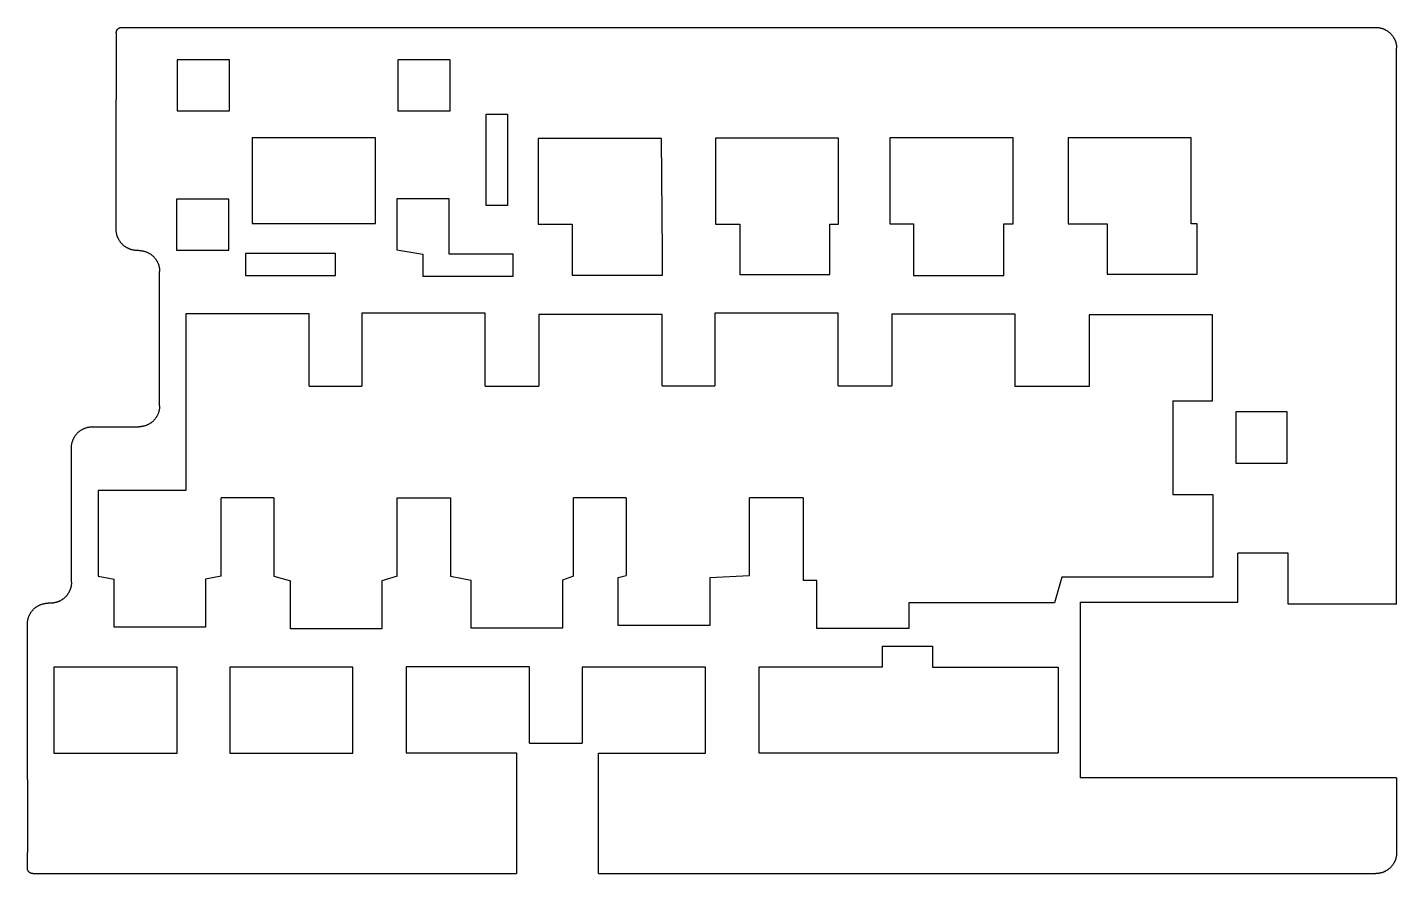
# Model space of a CAD drawing. Extents: x 4551 to 128536, y 2164 to 38154.
# Drawn here: x 70281 to 128536, y 2164 to 38149 of the extents above; entities that cross this region are included whole.
import ezdxf

# ---------------------------------------------------------------- set-up
doc = ezdxf.new("R2010")
doc.units = 0

msp = doc.modelspace()

# ---------------------------------------------------------------- linework, layer by layer
at = {"layer": 'Layer 1'}
for p, q in [((74060.8, 37913.7), (74061.088813, 37925.352977)), ((74060.8, 37913.7), (74060.8, 35088.7)), ((74061.088813, 37925.352977), (74061.949933, 37936.926863)), ((74061.949933, 37936.926863), (74063.375382, 37948.402396)), ((74063.375382, 37948.402396), (74065.357182, 37959.760314)), ((74065.357182, 37959.760314), (74067.887352, 37970.981357)), ((74067.887352, 37970.981357), (74070.957916, 37982.046261)), ((74070.957916, 37982.046261), (74074.560895, 37992.935765)), ((74074.560895, 37992.935765), (74078.68831, 38003.630607)), ((74078.68831, 38003.630607), (74083.332182, 38014.111525)), ((74083.332182, 38014.111525), (74088.484534, 38024.359258)), ((74088.484534, 38024.359258), (74094.137386, 38034.354543)), ((74094.137386, 38034.354543), (74100.28276, 38044.078119)), ((74100.28276, 38044.078119), (74106.912677, 38053.510724)), ((74106.912677, 38053.510724), (74114.01916, 38062.633096)), ((74114.01916, 38062.633096), (74121.594229, 38071.425973)), ((74121.594229, 38071.425973), (74129.629906, 38079.870094)), ((74129.629906, 38079.870094), (74138.074027, 38087.905771)), ((74138.074027, 38087.905771), (74146.866904, 38095.48084)), ((74146.866904, 38095.48084), (74155.989276, 38102.587323)), ((74155.989276, 38102.587323), (74165.421881, 38109.21724)), ((74165.421881, 38109.21724), (74175.145457, 38115.362614)), ((74175.145457, 38115.362614), (74185.140742, 38121.015466)), ((74185.140742, 38121.015466), (74195.388475, 38126.167818)), ((74195.388475, 38126.167818), (74205.869393, 38130.81169)), ((74205.869393, 38130.81169), (74216.564235, 38134.939105)), ((74216.564235, 38134.939105), (74227.453739, 38138.542084)), ((74227.453739, 38138.542084), (74238.518643, 38141.612648)), ((74238.518643, 38141.612648), (74249.739686, 38144.142818)), ((74249.739686, 38144.142818), (74261.097604, 38146.124618)), ((74261.097604, 38146.124618), (74272.573137, 38147.550067)), ((74272.573137, 38147.550067), (74284.147023, 38148.411187)), ((74284.147023, 38148.411187), (74295.8, 38148.7)), ((74295.8, 38148.7), (127646, 38148.7)), ((127646, 38148.7), (127668.099158, 38148.42592)), ((127668.099158, 38148.42592), (127690.13255, 38147.606197)), ((127690.13255, 38147.606197), (127712.091059, 38146.244609)), ((127712.091059, 38146.244609), (127733.965565, 38144.344933)), ((127733.965565, 38144.344933), (127755.74695, 38141.910946)), ((127755.74695, 38141.910946), (127777.426095, 38138.946424)), ((127777.426095, 38138.946424), (127798.993881, 38135.455145)), ((127798.993881, 38135.455145), (127820.441191, 38131.440887)), ((127820.441191, 38131.440887), (127841.758905, 38126.907425)), ((127841.758905, 38126.907425), (127862.937904, 38121.858537)), ((127862.937904, 38121.858537), (127883.96907, 38116.298001)), ((127883.96907, 38116.298001), (127904.843285, 38110.229593)), ((127904.843285, 38110.229593), (127925.551429, 38103.65709)), ((127925.551429, 38103.65709), (127946.084385, 38096.58427)), ((127946.084385, 38096.58427), (127966.433033, 38089.014909)), ((127966.433033, 38089.014909), (127986.588255, 38080.952784)), ((127986.588255, 38080.952784), (128006.540932, 38072.401673)), ((128006.540932, 38072.401673), (128026.281945, 38063.365352)), ((128026.281945, 38063.365352), (128045.802177, 38053.8476)), ((128045.802177, 38053.8476), (128065.092507, 38043.852192)), ((128065.092507, 38043.852192), (128084.143819, 38033.382905)), ((128084.143819, 38033.382905), (128102.946992, 38022.443518)), ((128102.946992, 38022.443518), (128121.492909, 38011.037807)), ((128121.492909, 38011.037807), (128139.77245, 37999.169548)), ((128139.77245, 37999.169548), (128157.776498, 37986.84252)), ((128157.776498, 37986.84252), (128175.495933, 37974.060498)), ((128175.495933, 37974.060498), (128192.921636, 37960.827261)), ((128192.921636, 37960.827261), (128210.04449, 37947.146585)), ((128210.04449, 37947.146585), (128226.855376, 37933.022248)), ((128226.855376, 37933.022248), (128243.345174, 37918.458025)), ((128243.345174, 37918.458025), (128259.504767, 37903.457696)), ((128259.504767, 37903.457696), (128275.325035, 37888.025035)), ((128275.325035, 37888.025035), (128290.757696, 37872.204767)), ((128290.757696, 37872.204767), (128305.758025, 37856.045174)), ((128305.758025, 37856.045174), (128320.322248, 37839.555376)), ((128320.322248, 37839.555376), (128334.446585, 37822.74449)), ((128334.446585, 37822.74449), (128348.127261, 37805.621636)), ((128348.127261, 37805.621636), (128361.360498, 37788.195933)), ((128361.360498, 37788.195933), (128374.14252, 37770.476498)), ((128374.14252, 37770.476498), (128386.469548, 37752.47245)), ((128386.469548, 37752.47245), (128398.337807, 37734.192909)), ((128398.337807, 37734.192909), (128409.743518, 37715.646992)), ((128409.743518, 37715.646992), (128420.682905, 37696.843819)), ((128420.682905, 37696.843819), (128431.152192, 37677.792507)), ((128431.152192, 37677.792507), (128441.1476, 37658.502177)), ((128441.1476, 37658.502177), (128450.665352, 37638.981945)), ((128450.665352, 37638.981945), (128459.701673, 37619.240932)), ((128459.701673, 37619.240932), (128468.252784, 37599.288255)), ((128468.252784, 37599.288255), (128476.314909, 37579.133033)), ((128476.314909, 37579.133033), (128483.88427, 37558.784385)), ((128483.88427, 37558.784385), (128490.95709, 37538.251429)), ((128490.95709, 37538.251429), (128497.529593, 37517.543285)), ((128497.529593, 37517.543285), (128503.598001, 37496.66907)), ((128503.598001, 37496.66907), (128509.158537, 37475.637904)), ((128509.158537, 37475.637904), (128514.207425, 37454.458905)), ((128514.207425, 37454.458905), (128518.740887, 37433.141191)), ((128518.740887, 37433.141191), (128522.755145, 37411.693881)), ((128522.755145, 37411.693881), (128526.246424, 37390.126095)), ((128526.246424, 37390.126095), (128529.210946, 37368.44695)), ((128529.210946, 37368.44695), (128531.644933, 37346.665565)), ((128531.644933, 37346.665565), (128533.544609, 37324.791059)), ((128533.544609, 37324.791059), (128534.906197, 37302.83255)), ((128534.906197, 37302.83255), (128535.72592, 37280.799158)), ((76655.8, 36763.7), (76655.8, 34593.7)), ((78880.8, 36763.7), (76655.8, 36763.7)), ((78880.8, 34593.7), (78880.8, 36763.7)), ((86040.8, 36773.7), (86040.8, 34603.7)), ((88265.8, 36773.7), (86040.8, 36773.7)), ((88265.8, 34603.7), (88265.8, 36773.7)), ((128535.72592, 37280.799158), (128536, 37258.7)), ((128536, 13623.7), (128536, 37258.7)), ((74060.8, 29553.7), (74060.8, 35088.7)), ((76655.8, 34593.7), (78880.8, 34593.7)), ((86040.8, 34603.7), (88265.8, 34603.7)), ((89805.8, 34463.7), (90710.8, 34463.7)), ((89805.8, 30578.7), (89805.8, 34463.7)), ((90710.8, 34463.7), (90710.8, 30578.7)), ((85090.8, 33453.7), (79850.8, 33453.7)), ((79850.8, 33453.7), (79850.8, 29803.7)), ((85090.8, 29803.7), (85090.8, 33453.7)), ((92015.8, 33428.7), (92015.8, 29778.7)), ((97255.8, 33428.7), (92015.8, 33428.7)), ((97305.8, 28558.7), (97255.8, 33428.7)), ((99555.8, 33433.7), (99555.8, 29783.7)), ((104796, 33433.7), (99555.8, 33433.7)), ((104796, 29783.7), (104796, 33433.7)), ((106976, 33448.7), (106976, 29798.7)), ((112216, 33448.7), (106976, 33448.7)), ((112216, 29798.7), (112216, 33448.7)), ((114556, 33448.7), (114556, 29798.7)), ((119796, 33448.7), (114556, 33448.7)), ((119796, 29798.7), (119796, 33448.7)), ((78845.8, 30843.7), (76620.8, 30843.7)), ((76620.8, 30843.7), (76620.8, 28673.7)), ((78845.8, 28673.7), (78845.8, 30843.7)), ((86005.8, 30853.7), (86005.8, 28683.7)), ((88230.8, 30853.7), (86005.8, 30853.7)), ((88230.8, 28503.7), (88230.8, 30853.7)), ((90710.8, 30578.7), (89805.8, 30578.7)), ((79850.8, 29803.7), (85090.8, 29803.7)), ((92015.8, 29778.7), (93465.8, 29778.7)), ((93465.8, 29778.7), (93465.8, 27618.7)), ((99555.8, 29783.7), (100585.81, 29783.7)), ((100586, 29783.7), (100586, 27638.7)), ((104426, 27638.7), (104426, 29783.7)), ((104426, 29783.7), (104796, 29783.7)), ((106976, 29798.7), (107981, 29798.7)), ((107981, 29798.7), (107981, 27593.7)), ((111821, 29798.7), (112216, 29798.7)), ((111821, 27593.7), (111821, 29798.7)), ((114556, 29798.7), (116216, 29798.7)), ((116216, 29798.7), (116216, 27648.7)), ((120056, 29798.7), (119796, 29798.7)), ((120056, 27648.7), (120056, 29798.7)), ((74061.07408, 29531.600842), (74060.8, 29553.7)), ((74061.893803, 29509.56745), (74061.07408, 29531.600842)), ((74063.255391, 29487.608941), (74061.893803, 29509.56745)), ((74065.155067, 29465.734435), (74063.255391, 29487.608941)), ((74067.589054, 29443.95305), (74065.155067, 29465.734435)), ((74070.553576, 29422.273905), (74067.589054, 29443.95305)), ((74074.044855, 29400.706119), (74070.553576, 29422.273905)), ((74078.059113, 29379.258809), (74074.044855, 29400.706119)), ((74082.592575, 29357.941095), (74078.059113, 29379.258809)), ((74087.641463, 29336.762096), (74082.592575, 29357.941095)), ((74093.201999, 29315.73093), (74087.641463, 29336.762096)), ((74099.270407, 29294.856715), (74093.201999, 29315.73093)), ((74105.84291, 29274.148571), (74099.270407, 29294.856715)), ((74112.91573, 29253.615615), (74105.84291, 29274.148571)), ((74120.485091, 29233.266967), (74112.91573, 29253.615615)), ((74128.547216, 29213.111745), (74120.485091, 29233.266967)), ((74137.098327, 29193.159068), (74128.547216, 29213.111745)), ((74146.134648, 29173.418055), (74137.098327, 29193.159068)), ((74155.6524, 29153.897823), (74146.134648, 29173.418055)), ((74165.647808, 29134.607493), (74155.6524, 29153.897823)), ((74176.117095, 29115.556181), (74165.647808, 29134.607493)), ((74187.056482, 29096.753008), (74176.117095, 29115.556181)), ((74198.462193, 29078.207091), (74187.056482, 29096.753008)), ((74210.330452, 29059.92755), (74198.462193, 29078.207091)), ((74222.65748, 29041.923502), (74210.330452, 29059.92755)), ((74235.439502, 29024.204067), (74222.65748, 29041.923502)), ((74248.672739, 29006.778364), (74235.439502, 29024.204067)), ((74262.353415, 28989.65551), (74248.672739, 29006.778364)), ((74276.477752, 28972.844624), (74262.353415, 28989.65551)), ((74291.041975, 28956.354826), (74276.477752, 28972.844624)), ((74306.042304, 28940.195233), (74291.041975, 28956.354826)), ((74321.474965, 28924.374965), (74306.042304, 28940.195233)), ((74337.295233, 28908.942304), (74321.474965, 28924.374965)), ((74353.454826, 28893.941975), (74337.295233, 28908.942304)), ((74369.944624, 28879.377752), (74353.454826, 28893.941975)), ((74386.75551, 28865.253415), (74369.944624, 28879.377752)), ((74403.878364, 28851.572739), (74386.75551, 28865.253415)), ((74421.304067, 28838.339502), (74403.878364, 28851.572739)), ((74439.023502, 28825.55748), (74421.304067, 28838.339502)), ((74457.02755, 28813.230452), (74439.023502, 28825.55748)), ((74475.307091, 28801.362193), (74457.02755, 28813.230452)), ((74493.853008, 28789.956482), (74475.307091, 28801.362193)), ((74512.656181, 28779.017095), (74493.853008, 28789.956482)), ((74531.707493, 28768.547808), (74512.656181, 28779.017095)), ((74550.997823, 28758.5524), (74531.707493, 28768.547808)), ((74570.518055, 28749.034648), (74550.997823, 28758.5524)), ((74590.259068, 28739.998327), (74570.518055, 28749.034648)), ((74610.211745, 28731.447216), (74590.259068, 28739.998327)), ((74630.366967, 28723.385091), (74610.211745, 28731.447216)), ((74650.715615, 28715.81573), (74630.366967, 28723.385091)), ((74671.248571, 28708.74291), (74650.715615, 28715.81573)), ((74691.956715, 28702.170407), (74671.248571, 28708.74291)), ((74712.83093, 28696.101999), (74691.956715, 28702.170407)), ((74733.862096, 28690.541463), (74712.83093, 28696.101999)), ((74755.041095, 28685.492575), (74733.862096, 28690.541463)), ((74776.358809, 28680.959113), (74755.041095, 28685.492575)), ((74797.806119, 28676.944855), (74776.358809, 28680.959113)), ((74819.373905, 28673.453576), (74797.806119, 28676.944855)), ((74841.05305, 28670.489054), (74819.373905, 28673.453576)), ((74862.834435, 28668.055067), (74841.05305, 28670.489054)), ((74884.708941, 28666.155391), (74862.834435, 28668.055067)), ((74906.66745, 28664.793803), (74884.708941, 28666.155391)), ((74928.700842, 28663.97408), (74906.66745, 28664.793803)), ((74950.8, 28663.7), (74928.700842, 28663.97408)), ((75015.8, 28663.7), (74950.8, 28663.7)), ((75015.8, 28663.7), (75037.899158, 28663.42592)), ((75037.899158, 28663.42592), (75059.93255, 28662.606197)), ((75059.93255, 28662.606197), (75081.891059, 28661.244609)), ((75081.891059, 28661.244609), (75103.765565, 28659.344933)), ((75103.765565, 28659.344933), (75125.54695, 28656.910946)), ((75125.54695, 28656.910946), (75147.226095, 28653.946424)), ((75147.226095, 28653.946424), (75168.793881, 28650.455145)), ((75168.793881, 28650.455145), (75190.241191, 28646.440887)), ((75190.241191, 28646.440887), (75211.558905, 28641.907425)), ((75211.558905, 28641.907425), (75232.737904, 28636.858537)), ((75232.737904, 28636.858537), (75253.76907, 28631.298001)), ((75253.76907, 28631.298001), (75274.643285, 28625.229593)), ((75274.643285, 28625.229593), (75295.351429, 28618.65709)), ((75295.351429, 28618.65709), (75315.884385, 28611.58427)), ((75315.884385, 28611.58427), (75336.233033, 28604.014909)), ((75336.233033, 28604.014909), (75356.388255, 28595.952784)), ((75356.388255, 28595.952784), (75376.340932, 28587.401673)), ((75376.340932, 28587.401673), (75396.081945, 28578.365352)), ((75396.081945, 28578.365352), (75415.602177, 28568.8476)), ((75415.602177, 28568.8476), (75434.892507, 28558.852192)), ((75434.892507, 28558.852192), (75453.943819, 28548.382905)), ((75453.943819, 28548.382905), (75472.746992, 28537.443518)), ((76620.8, 28673.7), (78845.8, 28673.7)), ((86005.8, 28683.7), (87105.8, 28503.7)), ((97305.8, 27618.7), (97305.8, 28558.7)), ((75472.746992, 28537.443518), (75491.292909, 28526.037807)), ((75491.292909, 28526.037807), (75509.57245, 28514.169548)), ((75509.57245, 28514.169548), (75527.576498, 28501.84252)), ((75527.576498, 28501.84252), (75545.295933, 28489.060498)), ((75545.295933, 28489.060498), (75562.721636, 28475.827261)), ((75562.721636, 28475.827261), (75579.84449, 28462.146585)), ((75579.84449, 28462.146585), (75596.655376, 28448.022248)), ((75596.655376, 28448.022248), (75613.145174, 28433.458025)), ((75613.145174, 28433.458025), (75629.304767, 28418.457696)), ((75629.304767, 28418.457696), (75645.125035, 28403.025035)), ((75645.125035, 28403.025035), (75660.557696, 28387.204767)), ((75660.557696, 28387.204767), (75675.558025, 28371.045174)), ((75675.558025, 28371.045174), (75690.122248, 28354.555376)), ((75690.122248, 28354.555376), (75704.246585, 28337.74449)), ((75704.246585, 28337.74449), (75717.927261, 28320.621636)), ((75717.927261, 28320.621636), (75731.160498, 28303.195933)), ((75731.160498, 28303.195933), (75743.94252, 28285.476498)), ((75743.94252, 28285.476498), (75756.269548, 28267.47245)), ((75756.269548, 28267.47245), (75768.137807, 28249.192909)), ((75768.137807, 28249.192909), (75779.543518, 28230.646992)), ((75779.543518, 28230.646992), (75790.482905, 28211.843819)), ((75790.482905, 28211.843819), (75800.952192, 28192.792507)), ((75800.952192, 28192.792507), (75810.9476, 28173.502177)), ((75810.9476, 28173.502177), (75820.465352, 28153.981945)), ((75820.465352, 28153.981945), (75829.501673, 28134.240932)), ((75829.501673, 28134.240932), (75838.052784, 28114.288255)), ((75838.052784, 28114.288255), (75846.114909, 28094.133033)), ((75846.114909, 28094.133033), (75853.68427, 28073.784385)), ((75853.68427, 28073.784385), (75860.75709, 28053.251429)), ((75860.75709, 28053.251429), (75867.329593, 28032.543285)), ((75867.329593, 28032.543285), (75873.398001, 28011.66907)), ((75873.398001, 28011.66907), (75878.958537, 27990.637904)), ((75878.958537, 27990.637904), (75884.007425, 27969.458905)), ((75884.007425, 27969.458905), (75888.540887, 27948.141191)), ((79555.8, 28538.7), (79555.8, 27598.7)), ((83395.8, 28538.7), (79555.8, 28538.7)), ((83395.8, 27598.7), (83395.8, 28538.7)), ((87105.8, 28503.7), (87105.8, 27563.7)), ((90945.8, 28503.7), (88230.8, 28503.7)), ((90945.8, 27563.7), (90945.8, 28503.7)), ((75888.540887, 27948.141191), (75892.555145, 27926.693881)), ((75892.555145, 27926.693881), (75896.046424, 27905.126095)), ((75896.046424, 27905.126095), (75899.010946, 27883.44695)), ((75899.010946, 27883.44695), (75901.444933, 27861.665565)), ((75901.444933, 27861.665565), (75903.344609, 27839.791059)), ((75903.344609, 27839.791059), (75904.706197, 27817.83255)), ((75904.706197, 27817.83255), (75905.52592, 27795.799158)), ((75905.52592, 27795.799158), (75905.8, 27773.7)), ((75905.8, 22053.7), (75905.8, 27773.7)), ((79555.8, 27598.7), (83395.8, 27598.7)), ((87105.8, 27563.7), (90945.8, 27563.7)), ((93465.8, 27618.7), (97305.8, 27618.7)), ((100586, 27638.7), (104426, 27638.7)), ((107981, 27593.7), (111821, 27593.7)), ((116216, 27648.7), (120056, 27648.7)), ((82265.8, 25973.7), (77025.8, 25973.7)), ((77025.8, 25973.7), (77025.8, 18458.7)), ((82265.8, 22888.7), (82265.8, 25973.7)), ((89750.8, 25998.7), (84510.8, 25998.7)), ((84510.8, 25998.7), (84510.8, 22888.7)), ((89750.8, 22888.7), (89750.8, 25998.7)), ((92045.8, 25938.7), (92045.8, 22888.7)), ((97285.8, 25938.7), (92045.8, 25938.7)), ((97285.8, 22903.7), (97285.8, 25938.7)), ((104776, 25998.7), (99535.8, 25998.7)), ((99535.8, 25998.7), (99535.8, 22903.7)), ((104776, 22903.7), (104776, 25998.7)), ((112301, 25958.7), (107061, 25958.7)), ((107061, 25958.7), (107061, 22903.7)), ((112301, 22878.7), (112301, 25958.7)), ((115461, 25918.7), (115461, 22878.7)), ((120701, 25918.7), (115461, 25918.7)), ((120701, 22268.7), (120701, 25918.7)), ((82265.8, 22888.7), (84510.8, 22888.7)), ((89750.8, 22888.7), (92045.8, 22888.7)), ((97285.8, 22903.7), (99535.8, 22903.7)), ((104776, 22903.7), (107061, 22903.7)), ((115461, 22878.7), (112301, 22878.7)), ((119016, 22268.7), (119016, 18283.7)), ((119016, 22268.7), (120701, 22268.7)), ((75756.269548, 21559.92755), (75743.94252, 21541.923502)), ((75768.137807, 21578.207091), (75756.269548, 21559.92755)), ((75779.543518, 21596.753008), (75768.137807, 21578.207091)), ((75790.482905, 21615.556181), (75779.543518, 21596.753008)), ((75800.952192, 21634.607493), (75790.482905, 21615.556181)), ((75810.9476, 21653.897823), (75800.952192, 21634.607493)), ((75820.465352, 21673.418055), (75810.9476, 21653.897823)), ((75829.501673, 21693.159068), (75820.465352, 21673.418055)), ((75838.052784, 21713.111745), (75829.501673, 21693.159068)), ((75846.114909, 21733.266967), (75838.052784, 21713.111745)), ((75853.68427, 21753.615615), (75846.114909, 21733.266967)), ((75860.75709, 21774.148571), (75853.68427, 21753.615615)), ((75867.329593, 21794.856715), (75860.75709, 21774.148571)), ((75873.398001, 21815.73093), (75867.329593, 21794.856715)), ((75878.958537, 21836.762096), (75873.398001, 21815.73093)), ((75884.007425, 21857.941095), (75878.958537, 21836.762096)), ((75888.540887, 21879.258809), (75884.007425, 21857.941095)), ((75892.555145, 21900.706119), (75888.540887, 21879.258809)), ((75896.046424, 21922.273905), (75892.555145, 21900.706119)), ((75899.010946, 21943.95305), (75896.046424, 21922.273905)), ((75901.444933, 21965.734435), (75899.010946, 21943.95305)), ((75903.344609, 21987.608941), (75901.444933, 21965.734435)), ((75904.706197, 22009.56745), (75903.344609, 21987.608941)), ((75905.52592, 22031.600842), (75904.706197, 22009.56745)), ((75905.8, 22053.7), (75905.52592, 22031.600842)), ((121696, 21793.7), (121696, 19623.7)), ((123881, 21793.7), (121696, 21793.7)), ((123881, 19623.7), (123881, 21793.7)), ((72481.75551, 20962.146585), (72498.878364, 20975.827261)), ((72498.878364, 20975.827261), (72516.304067, 20989.060498)), ((72516.304067, 20989.060498), (72534.023502, 21001.84252)), ((72534.023502, 21001.84252), (72552.02755, 21014.169548)), ((72552.02755, 21014.169548), (72570.307091, 21026.037807)), ((72570.307091, 21026.037807), (72588.853008, 21037.443518)), ((72588.853008, 21037.443518), (72607.656181, 21048.382905)), ((72607.656181, 21048.382905), (72626.707493, 21058.852192)), ((72626.707493, 21058.852192), (72645.997823, 21068.8476)), ((72645.997823, 21068.8476), (72665.518055, 21078.365352)), ((72665.518055, 21078.365352), (72685.259068, 21087.401673)), ((72685.259068, 21087.401673), (72705.211745, 21095.952784)), ((72705.211745, 21095.952784), (72725.366967, 21104.014909)), ((72725.366967, 21104.014909), (72745.715615, 21111.58427)), ((72745.715615, 21111.58427), (72766.248571, 21118.65709)), ((72766.248571, 21118.65709), (72786.956715, 21125.229593)), ((72786.956715, 21125.229593), (72807.83093, 21131.298001)), ((72807.83093, 21131.298001), (72828.862096, 21136.858537)), ((72828.862096, 21136.858537), (72850.041095, 21141.907425)), ((72850.041095, 21141.907425), (72871.358809, 21146.440887)), ((72871.358809, 21146.440887), (72892.806119, 21150.455145)), ((72892.806119, 21150.455145), (72914.373905, 21153.946424)), ((72914.373905, 21153.946424), (72936.05305, 21156.910946)), ((72936.05305, 21156.910946), (72957.834435, 21159.344933)), ((72957.834435, 21159.344933), (72979.708941, 21161.244609)), ((72979.708941, 21161.244609), (73001.66745, 21162.606197)), ((73001.66745, 21162.606197), (73023.700842, 21163.42592)), ((73023.700842, 21163.42592), (73045.8, 21163.7)), ((73045.8, 21163.7), (75015.8, 21163.7)), ((75037.899158, 21163.97408), (75015.8, 21163.7)), ((75059.93255, 21164.793803), (75037.899158, 21163.97408)), ((75081.891059, 21166.155391), (75059.93255, 21164.793803)), ((75103.765565, 21168.055067), (75081.891059, 21166.155391)), ((75125.54695, 21170.489054), (75103.765565, 21168.055067)), ((75147.226095, 21173.453576), (75125.54695, 21170.489054)), ((75168.793881, 21176.944855), (75147.226095, 21173.453576)), ((75190.241191, 21180.959113), (75168.793881, 21176.944855)), ((75211.558905, 21185.492575), (75190.241191, 21180.959113)), ((75232.737904, 21190.541463), (75211.558905, 21185.492575)), ((75253.76907, 21196.101999), (75232.737904, 21190.541463)), ((75274.643285, 21202.170407), (75253.76907, 21196.101999)), ((75295.351429, 21208.74291), (75274.643285, 21202.170407)), ((75315.884385, 21215.81573), (75295.351429, 21208.74291)), ((75336.233033, 21223.385091), (75315.884385, 21215.81573)), ((75356.388255, 21231.447216), (75336.233033, 21223.385091)), ((75376.340932, 21239.998327), (75356.388255, 21231.447216)), ((75396.081945, 21249.034648), (75376.340932, 21239.998327)), ((75415.602177, 21258.5524), (75396.081945, 21249.034648)), ((75434.892507, 21268.547808), (75415.602177, 21258.5524)), ((75453.943819, 21279.017095), (75434.892507, 21268.547808)), ((75472.746992, 21289.956482), (75453.943819, 21279.017095)), ((75491.292909, 21301.362193), (75472.746992, 21289.956482)), ((75509.57245, 21313.230452), (75491.292909, 21301.362193)), ((75527.576498, 21325.55748), (75509.57245, 21313.230452)), ((75545.295933, 21338.339502), (75527.576498, 21325.55748)), ((75562.721636, 21351.572739), (75545.295933, 21338.339502)), ((75579.84449, 21365.253415), (75562.721636, 21351.572739)), ((75596.655376, 21379.377752), (75579.84449, 21365.253415)), ((75613.145174, 21393.941975), (75596.655376, 21379.377752)), ((75629.304767, 21408.942304), (75613.145174, 21393.941975)), ((75645.125035, 21424.374965), (75629.304767, 21408.942304)), ((75660.557696, 21440.195233), (75645.125035, 21424.374965)), ((75675.558025, 21456.354826), (75660.557696, 21440.195233)), ((75690.122248, 21472.844624), (75675.558025, 21456.354826)), ((75704.246585, 21489.65551), (75690.122248, 21472.844624)), ((75717.927261, 21506.778364), (75704.246585, 21489.65551)), ((75731.160498, 21524.204067), (75717.927261, 21506.778364)), ((75743.94252, 21541.923502), (75731.160498, 21524.204067)), ((72162.589054, 20383.44695), (72165.553576, 20405.126095)), ((72165.553576, 20405.126095), (72169.044855, 20426.693881)), ((72169.044855, 20426.693881), (72173.059113, 20448.141191)), ((72173.059113, 20448.141191), (72177.592575, 20469.458905)), ((72177.592575, 20469.458905), (72182.641463, 20490.637904)), ((72182.641463, 20490.637904), (72188.201999, 20511.66907)), ((72188.201999, 20511.66907), (72194.270407, 20532.543285)), ((72194.270407, 20532.543285), (72200.84291, 20553.251429)), ((72200.84291, 20553.251429), (72207.91573, 20573.784385)), ((72207.91573, 20573.784385), (72215.485091, 20594.133033)), ((72215.485091, 20594.133033), (72223.547216, 20614.288255)), ((72223.547216, 20614.288255), (72232.098327, 20634.240932)), ((72232.098327, 20634.240932), (72241.134648, 20653.981945)), ((72241.134648, 20653.981945), (72250.6524, 20673.502177)), ((72250.6524, 20673.502177), (72260.647808, 20692.792507)), ((72260.647808, 20692.792507), (72271.117095, 20711.843819)), ((72271.117095, 20711.843819), (72282.056482, 20730.646992)), ((72282.056482, 20730.646992), (72293.462193, 20749.192909)), ((72293.462193, 20749.192909), (72305.330452, 20767.47245)), ((72305.330452, 20767.47245), (72317.65748, 20785.476498)), ((72317.65748, 20785.476498), (72330.439502, 20803.195933)), ((72330.439502, 20803.195933), (72343.672739, 20820.621636)), ((72343.672739, 20820.621636), (72357.353415, 20837.74449)), ((72357.353415, 20837.74449), (72371.477752, 20854.555376)), ((72371.477752, 20854.555376), (72386.041975, 20871.045174)), ((72386.041975, 20871.045174), (72401.042304, 20887.204767)), ((72401.042304, 20887.204767), (72416.474965, 20903.025035)), ((72416.474965, 20903.025035), (72432.295233, 20918.457696)), ((72432.295233, 20918.457696), (72448.454826, 20933.458025)), ((72448.454826, 20933.458025), (72464.944624, 20948.022248)), ((72464.944624, 20948.022248), (72481.75551, 20962.146585)), ((72155.8, 20273.7), (72156.07408, 20295.799158)), ((72155.8, 14553.7), (72155.8, 20273.7)), ((72156.07408, 20295.799158), (72156.893803, 20317.83255)), ((72156.893803, 20317.83255), (72158.255391, 20339.791059)), ((72158.255391, 20339.791059), (72160.155067, 20361.665565)), ((72160.155067, 20361.665565), (72162.589054, 20383.44695)), ((121696, 19623.7), (123881, 19623.7)), ((77025.8, 18458.7), (73285.8, 18458.7)), ((73285.8, 18458.7), (73285.8, 14808.7)), ((78525.8, 14808.7), (78525.8, 18138.7)), ((80770.8, 18138.7), (78525.8, 18138.7)), ((80770.8, 18138.7), (80770.8, 14808.7)), ((86010.8, 18138.7), (88275.8, 18138.7)), ((86010.8, 14808.7), (86010.8, 18138.7)), ((88275.8, 18138.7), (88275.8, 14808.7)), ((93515.8, 14808.7), (93515.8, 18138.7)), ((95760.8, 18138.7), (93515.8, 18138.7)), ((95760.8, 18138.7), (95760.8, 14838.7)), ((101001, 14838.7), (101001, 18138.7)), ((103291, 18138.7), (101001, 18138.7)), ((103291, 18138.7), (103291, 14628.7)), ((119016, 18283.7), (120711, 18283.7)), ((120711, 18283.7), (120711, 14768.7)), ((121779, 13708.7), (121779, 15789.34)), ((123921, 15793.7), (121779.26, 15789.337)), ((123921, 13623.7), (123921, 15793.7)), ((73285.8, 14808.7), (73970.8, 14678.7)), ((73970.8, 12643.7), (73970.8, 14678.7)), ((78525.8, 14808.7), (77865.8, 14678.7)), ((77865.8, 14678.7), (77865.8, 12638.7)), ((80770.8, 14808.7), (81470.8, 14608.7)), ((81470.8, 12573.7), (81470.8, 14608.7)), ((86010.8, 14808.7), (85365.8, 14608.7)), ((85365.8, 14608.7), (85365.8, 12568.7)), ((88275.8, 14808.7), (89155.8, 14638.7)), ((89155.8, 12603.7), (89155.8, 14638.7)), ((93515.8, 14808.7), (93050.8, 14638.7)), ((93050.8, 14638.7), (93050.8, 12598.7)), ((95420.8, 14748.7), (95760.8, 14838.7)), ((95420.8, 12713.7), (95420.8, 14748.7)), ((99315.8, 14748.7), (101000.81, 14838.7)), ((99315.8, 14748.7), (99315.8, 12708.7)), ((103866, 14628.7), (103291, 14628.7)), ((103866, 12593.7), (103866, 14628.7)), ((114291, 14768.7), (113977.38, 13683.18)), ((115101, 14768.7), (114291, 14768.7)), ((120711, 14768.7), (115101, 14768.7)), ((71954.246585, 13989.65551), (71940.122248, 13972.844624)), ((71967.927261, 14006.778364), (71954.246585, 13989.65551)), ((71981.160498, 14024.204067), (71967.927261, 14006.778364)), ((71993.94252, 14041.923502), (71981.160498, 14024.204067)), ((72006.269548, 14059.92755), (71993.94252, 14041.923502)), ((72018.137807, 14078.207091), (72006.269548, 14059.92755)), ((72029.543518, 14096.753008), (72018.137807, 14078.207091)), ((72040.482905, 14115.556181), (72029.543518, 14096.753008)), ((72050.952192, 14134.607493), (72040.482905, 14115.556181)), ((72060.9476, 14153.897823), (72050.952192, 14134.607493)), ((72070.465352, 14173.418055), (72060.9476, 14153.897823)), ((72079.501673, 14193.159068), (72070.465352, 14173.418055)), ((72088.052784, 14213.111745), (72079.501673, 14193.159068)), ((72096.114909, 14233.266967), (72088.052784, 14213.111745)), ((72103.68427, 14253.615615), (72096.114909, 14233.266967)), ((72110.75709, 14274.148571), (72103.68427, 14253.615615)), ((72117.329593, 14294.856715), (72110.75709, 14274.148571)), ((72123.398001, 14315.73093), (72117.329593, 14294.856715)), ((72128.958537, 14336.762096), (72123.398001, 14315.73093)), ((72134.007425, 14357.941095), (72128.958537, 14336.762096)), ((72138.540887, 14379.258809), (72134.007425, 14357.941095)), ((72142.555145, 14400.706119), (72138.540887, 14379.258809)), ((72146.046424, 14422.273905), (72142.555145, 14400.706119)), ((72149.010946, 14443.95305), (72146.046424, 14422.273905)), ((72151.444933, 14465.734435), (72149.010946, 14443.95305)), ((72153.344609, 14487.608941), (72151.444933, 14465.734435)), ((72154.706197, 14509.56745), (72153.344609, 14487.608941)), ((72155.52592, 14531.600842), (72154.706197, 14509.56745)), ((72155.8, 14553.7), (72155.52592, 14531.600842)), ((70526.042304, 13387.204767), (70541.474965, 13403.025035)), ((70541.474965, 13403.025035), (70557.295233, 13418.457696)), ((70557.295233, 13418.457696), (70573.454826, 13433.458025)), ((70573.454826, 13433.458025), (70589.944624, 13448.022248)), ((70589.944624, 13448.022248), (70606.75551, 13462.146585)), ((70606.75551, 13462.146585), (70623.878364, 13475.827261)), ((70623.878364, 13475.827261), (70641.304067, 13489.060498)), ((70641.304067, 13489.060498), (70659.023502, 13501.84252)), ((70659.023502, 13501.84252), (70677.02755, 13514.169548)), ((70677.02755, 13514.169548), (70695.307091, 13526.037807)), ((70695.307091, 13526.037807), (70713.853008, 13537.443518)), ((70713.853008, 13537.443518), (70732.656181, 13548.382905)), ((70732.656181, 13548.382905), (70751.707493, 13558.852192)), ((70751.707493, 13558.852192), (70770.997823, 13568.8476)), ((70770.997823, 13568.8476), (70790.518055, 13578.365352)), ((70790.518055, 13578.365352), (70810.259068, 13587.401673)), ((70810.259068, 13587.401673), (70830.211745, 13595.952784)), ((70830.211745, 13595.952784), (70850.366967, 13604.014909)), ((70850.366967, 13604.014909), (70870.715615, 13611.58427)), ((70870.715615, 13611.58427), (70891.248571, 13618.65709)), ((70891.248571, 13618.65709), (70911.956715, 13625.229593)), ((70911.956715, 13625.229593), (70932.83093, 13631.298001)), ((70932.83093, 13631.298001), (70953.862096, 13636.858537)), ((70953.862096, 13636.858537), (70975.041095, 13641.907425)), ((70975.041095, 13641.907425), (70996.358809, 13646.440887)), ((70996.358809, 13646.440887), (71017.806119, 13650.455145)), ((71017.806119, 13650.455145), (71039.373905, 13653.946424)), ((71039.373905, 13653.946424), (71061.05305, 13656.910946)), ((71061.05305, 13656.910946), (71082.834435, 13659.344933)), ((71082.834435, 13659.344933), (71104.708941, 13661.244609)), ((71104.708941, 13661.244609), (71126.66745, 13662.606197)), ((71126.66745, 13662.606197), (71148.700842, 13663.42592)), ((71148.700842, 13663.42592), (71170.8, 13663.7)), ((71265.8, 13663.7), (71170.8, 13663.7)), ((71287.899158, 13663.97408), (71265.8, 13663.7)), ((71309.93255, 13664.793803), (71287.899158, 13663.97408)), ((71331.891059, 13666.155391), (71309.93255, 13664.793803)), ((71353.765565, 13668.055067), (71331.891059, 13666.155391)), ((71375.54695, 13670.489054), (71353.765565, 13668.055067)), ((71397.226095, 13673.453576), (71375.54695, 13670.489054)), ((71418.793881, 13676.944855), (71397.226095, 13673.453576)), ((71440.241191, 13680.959113), (71418.793881, 13676.944855)), ((71461.558905, 13685.492575), (71440.241191, 13680.959113)), ((71482.737904, 13690.541463), (71461.558905, 13685.492575)), ((71503.76907, 13696.101999), (71482.737904, 13690.541463)), ((71524.643285, 13702.170407), (71503.76907, 13696.101999)), ((71545.351429, 13708.74291), (71524.643285, 13702.170407)), ((71565.884385, 13715.81573), (71545.351429, 13708.74291)), ((71586.233033, 13723.385091), (71565.884385, 13715.81573)), ((71606.388255, 13731.447216), (71586.233033, 13723.385091)), ((71626.340932, 13739.998327), (71606.388255, 13731.447216)), ((71646.081945, 13749.034648), (71626.340932, 13739.998327)), ((71665.602177, 13758.5524), (71646.081945, 13749.034648)), ((71684.892507, 13768.547808), (71665.602177, 13758.5524)), ((71703.943819, 13779.017095), (71684.892507, 13768.547808)), ((71722.746992, 13789.956482), (71703.943819, 13779.017095)), ((71741.292909, 13801.362193), (71722.746992, 13789.956482)), ((71759.57245, 13813.230452), (71741.292909, 13801.362193)), ((71777.576498, 13825.55748), (71759.57245, 13813.230452)), ((71795.295933, 13838.339502), (71777.576498, 13825.55748)), ((71812.721636, 13851.572739), (71795.295933, 13838.339502)), ((71829.84449, 13865.253415), (71812.721636, 13851.572739)), ((71846.655376, 13879.377752), (71829.84449, 13865.253415)), ((71863.145174, 13893.941975), (71846.655376, 13879.377752)), ((71879.304767, 13908.942304), (71863.145174, 13893.941975)), ((71895.125035, 13924.374965), (71879.304767, 13908.942304)), ((71910.557696, 13940.195233), (71895.125035, 13924.374965)), ((71925.558025, 13956.354826), (71910.557696, 13940.195233)), ((71940.122248, 13972.844624), (71925.558025, 13956.354826)), ((113977, 13683.1), (107785.62, 13678.62)), ((107786, 13678.7), (107786, 12588.7)), ((115066, 13708.7), (121779.26, 13708.7)), ((115066, 13708.7), (115066, 6238.66)), ((128536, 13623.7), (123921, 13623.7)), ((70281.07408, 12795.799158), (70281.893803, 12817.83255)), ((70281.893803, 12817.83255), (70283.255391, 12839.791059)), ((70283.255391, 12839.791059), (70285.155067, 12861.665565)), ((70285.155067, 12861.665565), (70287.589054, 12883.44695)), ((70287.589054, 12883.44695), (70290.553576, 12905.126095)), ((70290.553576, 12905.126095), (70294.044855, 12926.693881)), ((70294.044855, 12926.693881), (70298.059113, 12948.141191)), ((70298.059113, 12948.141191), (70302.592575, 12969.458905)), ((70302.592575, 12969.458905), (70307.641463, 12990.637904)), ((70307.641463, 12990.637904), (70313.201999, 13011.66907)), ((70313.201999, 13011.66907), (70319.270407, 13032.543285)), ((70319.270407, 13032.543285), (70325.84291, 13053.251429)), ((70325.84291, 13053.251429), (70332.91573, 13073.784385)), ((70332.91573, 13073.784385), (70340.485091, 13094.133033)), ((70340.485091, 13094.133033), (70348.547216, 13114.288255)), ((70348.547216, 13114.288255), (70357.098327, 13134.240932)), ((70357.098327, 13134.240932), (70366.134648, 13153.981945)), ((70366.134648, 13153.981945), (70375.6524, 13173.502177)), ((70375.6524, 13173.502177), (70385.647808, 13192.792507)), ((70385.647808, 13192.792507), (70396.117095, 13211.843819)), ((70396.117095, 13211.843819), (70407.056482, 13230.646992)), ((70407.056482, 13230.646992), (70418.462193, 13249.192909)), ((70418.462193, 13249.192909), (70430.330452, 13267.47245)), ((70430.330452, 13267.47245), (70442.65748, 13285.476498)), ((70442.65748, 13285.476498), (70455.439502, 13303.195933)), ((70455.439502, 13303.195933), (70468.672739, 13320.621636)), ((70468.672739, 13320.621636), (70482.353415, 13337.74449)), ((70482.353415, 13337.74449), (70496.477752, 13354.555376)), ((70496.477752, 13354.555376), (70511.041975, 13371.045174)), ((70511.041975, 13371.045174), (70526.042304, 13387.204767)), ((70280.8, 12773.7), (70281.07408, 12795.799158)), ((70280.8, 6163.66), (70280.8, 12773.7)), ((77865.8, 12638.7), (73970.8, 12638.7)), ((85365.8, 12568.7), (81470.8, 12568.7)), ((93050.8, 12598.7), (89155.8, 12598.7)), ((99315.8, 12708.7), (95420.8, 12708.7)), ((107786, 12588.7), (103866, 12588.7)), ((106646, 11828.7), (108786, 11828.7)), ((106646, 11828.7), (106646, 10943.7)), ((108786, 11828.7), (108786, 10943.7)), ((71410.8, 10938.7), (71410.8, 7288.66)), ((76650.8, 10938.7), (71410.8, 10938.7)), ((76650.8, 7288.66), (76650.8, 10938.7)), ((78890.8, 10938.7), (78890.8, 7288.66)), ((84130.8, 10938.7), (78890.8, 10938.7)), ((84130.8, 7288.66), (84130.8, 10938.7)), ((86400.8, 10953.7), (86400.8, 7303.66)), ((91640.8, 10953.7), (86400.8, 10953.7)), ((91640.8, 7708.66), (91640.8, 10953.7)), ((93890.8, 10938.7), (93890.8, 7708.66)), ((99130.8, 10938.7), (93890.8, 10938.7)), ((99130.8, 7288.66), (99130.8, 10938.7)), ((101406, 10943.7), (101406, 7293.66)), ((106646, 10943.7), (101406, 10943.7)), ((108786, 10943.7), (114141, 10943.7)), ((114141, 10943.7), (114141, 7293.66)), ((91640.8, 7708.66), (93890.8, 7708.66)), ((71410.8, 7288.66), (76650.8, 7288.66)), ((78890.8, 7288.66), (84130.8, 7288.66)), ((86400.8, 7303.66), (91095.8, 7303.66)), ((91095.8, 7303.66), (91095.8, 2163.66)), ((94585.8, 2163.66), (94585.8, 7288.66)), ((94585.8, 7288.66), (99130.8, 7288.66)), ((101406, 7293.66), (108901, 7293.66)), ((108901, 7293.66), (114141, 7293.66)), ((70280.8, 6163.66), (70280.8, 3058.66)), ((128536, 6238.66), (115066, 6238.66)), ((128536, 6238.66), (128536, 3053.66)), ((70280.8, 2398.66), (70280.8, 3058.66)), ((128526.246424, 2922.233905), (128522.755145, 2900.666119)), ((128529.210946, 2943.91305), (128526.246424, 2922.233905)), ((128531.644933, 2965.694435), (128529.210946, 2943.91305)), ((128533.544609, 2987.568941), (128531.644933, 2965.694435)), ((128534.906197, 3009.52745), (128533.544609, 2987.568941)), ((128535.72592, 3031.560842), (128534.906197, 3009.52745)), ((128536, 3053.66), (128535.72592, 3031.560842)), ((70281.088813, 2387.007023), (70280.8, 2398.66)), ((70281.949933, 2375.433137), (70281.088813, 2387.007023)), ((70283.375382, 2363.957604), (70281.949933, 2375.433137)), ((70285.357182, 2352.599686), (70283.375382, 2363.957604)), ((70287.887352, 2341.378643), (70285.357182, 2352.599686)), ((70290.957916, 2330.313739), (70287.887352, 2341.378643)), ((70294.560895, 2319.424235), (70290.957916, 2330.313739)), ((128175.495933, 2338.299502), (128157.776498, 2325.51748)), ((128192.921636, 2351.532739), (128175.495933, 2338.299502)), ((128210.04449, 2365.213415), (128192.921636, 2351.532739)), ((128226.855376, 2379.337752), (128210.04449, 2365.213415)), ((128243.345174, 2393.901975), (128226.855376, 2379.337752)), ((128259.504767, 2408.902304), (128243.345174, 2393.901975)), ((128275.325035, 2424.334965), (128259.504767, 2408.902304)), ((128290.757696, 2440.155233), (128275.325035, 2424.334965)), ((128305.758025, 2456.314826), (128290.757696, 2440.155233)), ((128320.322248, 2472.804624), (128305.758025, 2456.314826)), ((128334.446585, 2489.61551), (128320.322248, 2472.804624)), ((128348.127261, 2506.738364), (128334.446585, 2489.61551)), ((128361.360498, 2524.164067), (128348.127261, 2506.738364)), ((128374.14252, 2541.883502), (128361.360498, 2524.164067)), ((128386.469548, 2559.88755), (128374.14252, 2541.883502)), ((128398.337807, 2578.167091), (128386.469548, 2559.88755)), ((128409.743518, 2596.713008), (128398.337807, 2578.167091)), ((128420.682905, 2615.516181), (128409.743518, 2596.713008)), ((128431.152192, 2634.567493), (128420.682905, 2615.516181)), ((128441.1476, 2653.857823), (128431.152192, 2634.567493)), ((128450.665352, 2673.378055), (128441.1476, 2653.857823)), ((128459.701673, 2693.119068), (128450.665352, 2673.378055)), ((128468.252784, 2713.071745), (128459.701673, 2693.119068)), ((128476.314909, 2733.226967), (128468.252784, 2713.071745)), ((128483.88427, 2753.575615), (128476.314909, 2733.226967)), ((128490.95709, 2774.108571), (128483.88427, 2753.575615)), ((128497.529593, 2794.816715), (128490.95709, 2774.108571)), ((128503.598001, 2815.69093), (128497.529593, 2794.816715)), ((128509.158537, 2836.722096), (128503.598001, 2815.69093)), ((128514.207425, 2857.901095), (128509.158537, 2836.722096)), ((128518.740887, 2879.218809), (128514.207425, 2857.901095)), ((128522.755145, 2900.666119), (128518.740887, 2879.218809)), ((70298.68831, 2308.729393), (70294.560895, 2319.424235)), ((70303.332182, 2298.248475), (70298.68831, 2308.729393)), ((70308.484534, 2288.000742), (70303.332182, 2298.248475)), ((70314.137386, 2278.005457), (70308.484534, 2288.000742)), ((70320.28276, 2268.281881), (70314.137386, 2278.005457)), ((70326.912677, 2258.849276), (70320.28276, 2268.281881)), ((70334.01916, 2249.726904), (70326.912677, 2258.849276)), ((70341.594229, 2240.934027), (70334.01916, 2249.726904)), ((70349.629906, 2232.489906), (70341.594229, 2240.934027)), ((70358.074027, 2224.454229), (70349.629906, 2232.489906)), ((70366.866904, 2216.87916), (70358.074027, 2224.454229)), ((70375.989276, 2209.772677), (70366.866904, 2216.87916)), ((70385.421881, 2203.14276), (70375.989276, 2209.772677)), ((70395.145457, 2196.997386), (70385.421881, 2203.14276)), ((70405.140742, 2191.344534), (70395.145457, 2196.997386)), ((70415.388475, 2186.192182), (70405.140742, 2191.344534)), ((70425.869393, 2181.54831), (70415.388475, 2186.192182)), ((70436.564235, 2177.420895), (70425.869393, 2181.54831)), ((70447.453739, 2173.817916), (70436.564235, 2177.420895)), ((70458.518643, 2170.747352), (70447.453739, 2173.817916)), ((70469.739686, 2168.217182), (70458.518643, 2170.747352)), ((70481.097604, 2166.235382), (70469.739686, 2168.217182)), ((70492.573137, 2164.809933), (70481.097604, 2166.235382)), ((70504.147023, 2163.948813), (70492.573137, 2164.809933)), ((70515.8, 2163.66), (70504.147023, 2163.948813)), ((70515.8, 2163.66), (91095.8, 2163.66)), ((94585.8, 2163.66), (127646, 2163.66)), ((127668.099158, 2163.93408), (127646, 2163.66)), ((127690.13255, 2164.753803), (127668.099158, 2163.93408)), ((127712.091059, 2166.115391), (127690.13255, 2164.753803)), ((127733.965565, 2168.015067), (127712.091059, 2166.115391)), ((127755.74695, 2170.449054), (127733.965565, 2168.015067)), ((127777.426095, 2173.413576), (127755.74695, 2170.449054)), ((127798.993881, 2176.904855), (127777.426095, 2173.413576)), ((127820.441191, 2180.919113), (127798.993881, 2176.904855)), ((127841.758905, 2185.452575), (127820.441191, 2180.919113)), ((127862.937904, 2190.501463), (127841.758905, 2185.452575)), ((127883.96907, 2196.061999), (127862.937904, 2190.501463)), ((127904.843285, 2202.130407), (127883.96907, 2196.061999)), ((127925.551429, 2208.70291), (127904.843285, 2202.130407)), ((127946.084385, 2215.77573), (127925.551429, 2208.70291)), ((127966.433033, 2223.345091), (127946.084385, 2215.77573)), ((127986.588255, 2231.407216), (127966.433033, 2223.345091)), ((128006.540932, 2239.958327), (127986.588255, 2231.407216)), ((128026.281945, 2248.994648), (128006.540932, 2239.958327)), ((128045.802177, 2258.5124), (128026.281945, 2248.994648)), ((128065.092507, 2268.507808), (128045.802177, 2258.5124)), ((128084.143819, 2278.977095), (128065.092507, 2268.507808)), ((128102.946992, 2289.916482), (128084.143819, 2278.977095)), ((128121.492909, 2301.322193), (128102.946992, 2289.916482)), ((128139.77245, 2313.190452), (128121.492909, 2301.322193)), ((128157.776498, 2325.51748), (128139.77245, 2313.190452))]:
    msp.add_line(p, q, dxfattribs=at)

doc.saveas('drawing.dxf')
